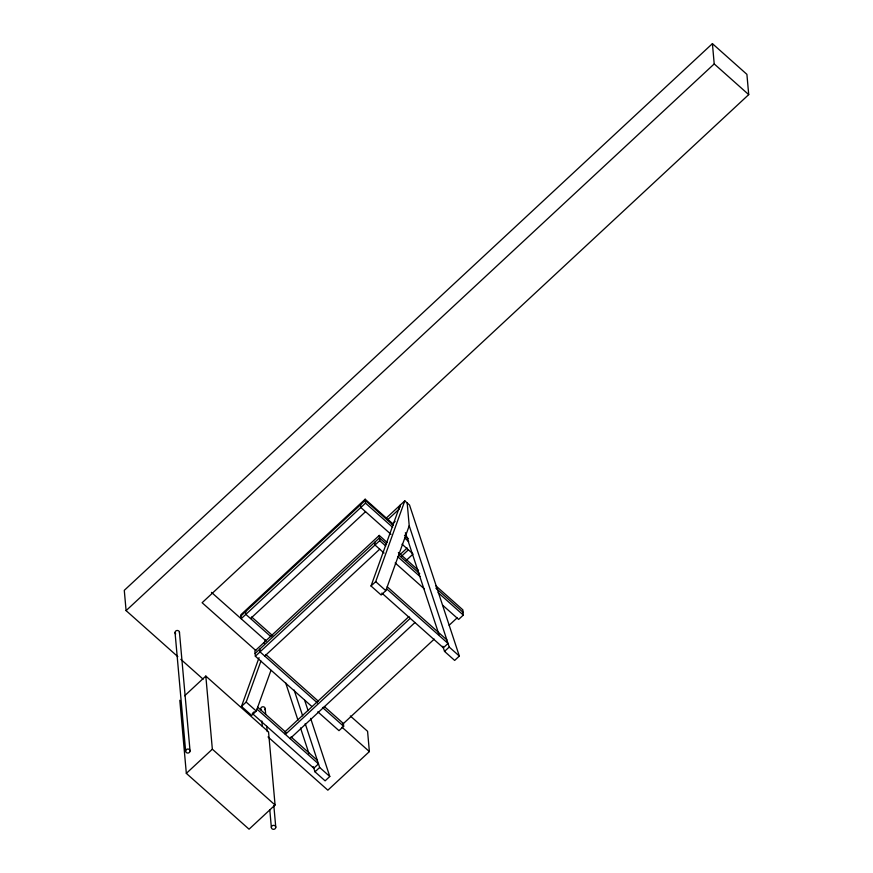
<?xml version="1.0" encoding="UTF-8"?>
<svg xmlns="http://www.w3.org/2000/svg" width="873" height="873" viewBox="0 0 873 873"><rect width="100%" height="100%" fill="white"/><g stroke="black" fill="none" stroke-linecap="round" stroke-linejoin="round"><path stroke-width="1.31" d="M270.968 670.344L256.302 711.069L251.62 715.424L241.483 706.41L259.041 657.664M264.126 643.554L265.512 639.713M241.483 706.41L246.175 702.056L260.951 661.014M407.178 502.935L409.219 525.753L385.833 590.661L381.152 595.004L371.025 585.99L400.129 505.183L400.303 507.038M371.025 585.99L375.706 581.647L404.81 500.84L409.535 505.041L459.34 656.07L454.658 660.425L444.532 651.411L442.829 646.249M255.844 650.538L202.121 602.719L748.718 94.622L746.906 74.358L712.412 43.65L124.282 590.344L126.094 610.62L177.808 656.638M126.094 610.62L714.212 63.925L712.412 43.65M365.165 499.214L240.828 614.788L241.177 618.717L365.514 503.143L365.165 499.214L393.308 524.258M240.926 615.956L365.263 500.382L393.407 525.426M250.562 618.553L365.536 511.687M184.629 695.792L205.821 676.084L268.546 731.912L275.071 805.015L249.056 829.197L186.331 773.369L179.805 700.266M386.161 518.191L404.81 500.84M387.405 520.035L399.387 508.894M387.285 542.602L379.231 535.422L254.894 651.007L255.353 656.223L311.781 706.443M392.108 524.215L395.109 521.432M255.112 653.462L379.449 537.888L386.499 544.163M255.353 656.223L379.69 540.649L379.231 535.422M264.748 656.06L379.711 549.182M400.216 554.431L407.156 547.982M401.46 556.276L408.389 549.826M406.163 560.466L413.093 554.017M186.331 773.369L212.346 749.187L205.821 676.084M254.185 711.757L252.308 713.492L313.8 768.218L318.481 763.875L256.989 709.138M408.99 616.513L285.133 731.65L285.384 734.411L410.245 618.346M290.087 738.602L414.948 622.536M342.718 724.197L434.23 639.123M449.148 625.264L457.114 617.866M324.276 706.497L343.427 723.542L343.667 726.303L338.986 730.657L317.827 711.822M435.649 585.641L462.854 609.856L463.323 615.083L458.641 619.426L442.524 605.087M310.646 718.392L329.798 776.49L325.116 780.833L314.989 771.819L319.671 767.476L305.212 723.597M444.532 651.411L449.213 647.057L409.219 525.753M350.335 715.969L367.577 731.312L369.377 751.577L327.855 790.185L268.033 736.943M714.212 63.925L748.718 94.622M404.461 535.269L408.488 538.848M365.514 503.143L392.654 527.303M404.712 538.03L408.739 541.609M390.984 534.331L360.833 507.497L360.582 504.736M402.038 544.174L412.154 553.176M398.372 552.467L418.527 570.396M398.59 554.922L419.749 573.757M435.867 588.107L463.072 612.311M379.69 540.649L385.735 546.029M397.826 556.788L420 576.518M438.137 592.658L463.323 615.083M384.076 553.067L375.008 545.003L374.768 542.231M395.163 562.932L424.387 588.937M387.219 586.798L446.834 639.854M386.532 588.729L448.024 643.456L443.342 647.81L381.85 593.083M375.706 581.647L385.833 590.661M449.213 647.057L459.34 656.07M251.642 616.971L272.747 635.762M270.99 636.733L245.859 614.374L245.608 611.602M211.462 592.374L266.309 641.088M265.839 654.488L318.23 701.117M317.477 702.983L260.034 651.869L259.794 649.108M322.508 707.468L343.667 726.303M342.009 727.22L369.377 751.577M257.688 707.217L285.973 732.392M291.025 736.888L317.303 760.274M246.175 702.056L256.302 711.069M319.671 767.476L329.798 776.49M180.842 659.344L203.147 679.194M212.346 749.187L275.071 805.015M405.378 532.683L438.999 634.638M304.688 700.321L308.093 710.655M294.146 690.041L302.658 715.849M285.635 682.784L297.977 720.203M300.519 727.951L309.031 753.759M313.287 766.658L314.989 771.819M265.196 708.734L265.676 714.125M266.756 726.249L267.236 731.639M273.849 805.746L275.77 827.298A2.215 2.008 -5.1 0 1 272.463 829.099A2.215 2.008 -5.1 0 1 272.452 825.618A2.215 2.008 -5.1 0 1 275.77 827.298M261.845 720.945L262.337 726.325M269.79 809.86L271.35 827.375M179.467 632.445L190.052 751.009A2.215 2.008 -5.1 0 1 186.735 752.81A2.215 2.008 -5.1 0 1 186.724 749.318A2.215 2.008 -5.1 0 1 190.052 751.009M175.047 632.521L185.633 751.086M175.702 633.94A2.215 2.008 -5.1 0 1 176.684 630.546A2.215 2.008 -5.1 0 1 179.402 632.969M261.42 710.229A2.215 2.008 -5.1 0 1 261.278 707.512A2.215 2.008 -5.1 0 1 264.246 707.108A2.215 2.008 -5.1 0 1 264.901 709.749"/></g></svg>
